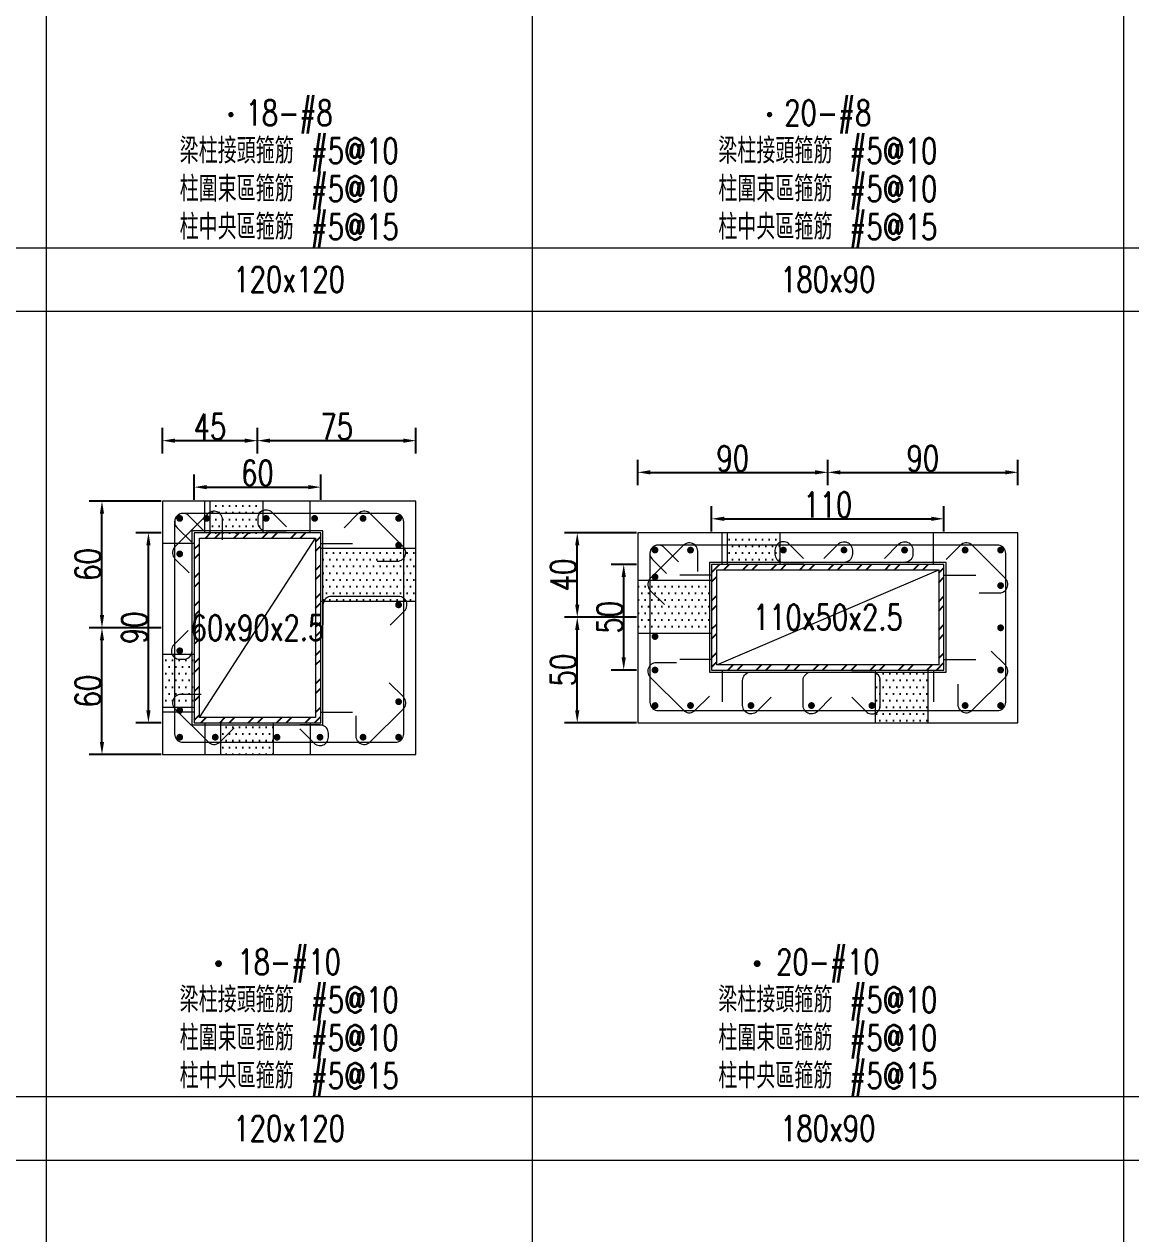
# Model space of a CAD drawing. Header units: millimetres. Extents: x 0 to 3905, y 0 to 8880.
# Drawn here: x 1440 to 1963, y 1573 to 2146 of the extents above; entities that cross this region are included whole.
import ezdxf
from ezdxf.enums import TextEntityAlignment as Align

# ---------------------------------------------------------------- set-up
doc = ezdxf.new("R2010")
doc.units = ezdxf.units.MM
doc.layers.get('DEFPOINTS').update_dxf_attribs({"color": 3})
for name, color, linetype in [('Hatch線', 6, 'Continuous'), ('TC-鋼粱', 132, 'Continuous'), ('主筋斷面', 2, 'Continuous'), ('文字-主筋根數', 7, 'Continuous'), ('文字-剪力筋 中央區', 7, 'Continuous'), ('文字-剪力筋-BC', 7, 'Continuous'), ('文字-剪力筋-圍束區', 7, 'Continuous'), ('文字-斷面尺寸', 7, 'Continuous'), ('文字-輔助字', 7, 'Continuous'), ('柱斷面線', 4, 'Continuous'), ('標註字', 4, 'Continuous'), ('箍筋線', 1, 'Continuous'), ('網格線', 7, 'Continuous'), ('鋼柱', 11, 'Continuous')]:
    doc.layers.add(name, color=color, linetype=linetype)
doc.styles.add('note', font='txt.shx', dxfattribs={"width": 0.75, "height": 12})
doc.styles.add('txt', font='txt.shx', dxfattribs={"height": 0.2, "bigfont": 'chineset.shx'})
doc.dimstyles.new('RCAD_DIM', dxfattribs={"dimtxt": 12, "dimasz": 6, "dimexe": 6, "dimexo": 0.625, "dimtad": 1, "dimdec": 0, "dimdsep": 46, "dimtxsty": 'note', "dimcen": 2.5, "dimclrd": 256, "dimclre": 256, "dimclrt": 256, "dimadec": 0, "dimazin": 0, "dimtfac": 1, "dimtmove": 0, "dimatfit": 3, "dimfxl": 0, "dimtolj": 1, "dimarcsym": 0})

# ---------------------------------------------------------------- blocks, each defined once
blk = doc.blocks.new('*D834')
at = {"layer": 'DEFPOINTS', "color": 0}
for p in [(1580, 1926.62), (1520, 1920), (1580, 1920)]:
    blk.add_point(p, dxfattribs=at)
at = {"layer": '標註字', "lineweight": -2}
for p, q in [((1520, 1920.62), (1520, 1932.62)), ((1580, 1920.62), (1580, 1932.62)), ((1526, 1926.62), (1574, 1926.62))]:
    blk.add_line(p, q, dxfattribs=at)
at = {"layer": '標註字'}
for points in [[(1526, 1927.62), (1526, 1925.62), (1520, 1926.62)], [(1574, 1925.62), (1574, 1927.62), (1580, 1926.62)]]:
    blk.add_solid(points, dxfattribs=at)
at = {"layer": '標註字', "insert": (1550, 1933.25), "char_height": 12, "attachment_point": 5, "style": 'note'}
blk.add_mtext('\\A1;60', dxfattribs=at)
blk = doc.blocks.new('*D835')
at = {"layer": 'DEFPOINTS', "color": 0}
for p in [(1498.38, 1905), (1505, 1905), (1505, 1815)]:
    blk.add_point(p, dxfattribs=at)
at = {"layer": '標註字', "lineweight": -2}
for p, q in [((1504.38, 1905), (1492.38, 1905)), ((1498.38, 1821), (1498.38, 1899)), ((1504.38, 1815), (1492.38, 1815))]:
    blk.add_line(p, q, dxfattribs=at)
at = {"layer": '標註字'}
for points in [[(1499.38, 1899), (1497.38, 1899), (1498.38, 1905)], [(1497.38, 1821), (1499.38, 1821), (1498.38, 1815)]]:
    blk.add_solid(points, dxfattribs=at)
at = {"layer": '標註字', "insert": (1491.75, 1860), "char_height": 12, "attachment_point": 5, "rotation": 90, "style": 'note'}
blk.add_mtext('\\A1;90', dxfattribs=at)
blk = doc.blocks.new('*D836')
at = {"layer": 'DEFPOINTS', "color": 0}
for p in [(1550, 1948.62), (1505, 1942), (1550, 1942)]:
    blk.add_point(p, dxfattribs=at)
at = {"layer": '標註字', "lineweight": -2}
for p, q in [((1505, 1942.62), (1505, 1954.62)), ((1550, 1942.62), (1550, 1954.62)), ((1511, 1948.62), (1544, 1948.62))]:
    blk.add_line(p, q, dxfattribs=at)
at = {"layer": '標註字'}
for points in [[(1511, 1949.62), (1511, 1947.62), (1505, 1948.62)], [(1544, 1947.62), (1544, 1949.62), (1550, 1948.62)]]:
    blk.add_solid(points, dxfattribs=at)
at = {"layer": '標註字', "insert": (1527.5, 1955.25), "char_height": 12, "attachment_point": 5, "style": 'note'}
blk.add_mtext('\\A1;45', dxfattribs=at)
blk = doc.blocks.new('*D837')
at = {"layer": 'DEFPOINTS', "color": 0}
for p in [(1625, 1948.62), (1550, 1942), (1625, 1942)]:
    blk.add_point(p, dxfattribs=at)
at = {"layer": '標註字', "lineweight": -2}
for p, q in [((1550, 1942.62), (1550, 1954.62)), ((1625, 1942.62), (1625, 1954.62)), ((1556, 1948.62), (1619, 1948.62))]:
    blk.add_line(p, q, dxfattribs=at)
at = {"layer": '標註字'}
for points in [[(1556, 1949.62), (1556, 1947.62), (1550, 1948.62)], [(1619, 1947.62), (1619, 1949.62), (1625, 1948.62)]]:
    blk.add_solid(points, dxfattribs=at)
at = {"layer": '標註字', "insert": (1587.5, 1955.25), "char_height": 12, "attachment_point": 5, "style": 'note'}
blk.add_mtext('\\A1;75', dxfattribs=at)
blk = doc.blocks.new('*D838')
at = {"layer": 'DEFPOINTS', "color": 0}
for p in [(1476.38, 1860), (1505, 1860), (1505, 1800)]:
    blk.add_point(p, dxfattribs=at)
at = {"layer": '標註字', "lineweight": -2}
for p, q in [((1504.38, 1860), (1470.38, 1860)), ((1476.38, 1806), (1476.38, 1854)), ((1504.38, 1800), (1470.38, 1800))]:
    blk.add_line(p, q, dxfattribs=at)
at = {"layer": '標註字'}
for points in [[(1477.38, 1854), (1475.38, 1854), (1476.38, 1860)], [(1475.38, 1806), (1477.38, 1806), (1476.38, 1800)]]:
    blk.add_solid(points, dxfattribs=at)
at = {"layer": '標註字', "insert": (1469.75, 1830), "char_height": 12, "attachment_point": 5, "rotation": 90, "style": 'note'}
blk.add_mtext('\\A1;60', dxfattribs=at)
blk = doc.blocks.new('*D839')
at = {"layer": 'DEFPOINTS', "color": 0}
for p in [(1476.38, 1920), (1505, 1920), (1505, 1860)]:
    blk.add_point(p, dxfattribs=at)
at = {"layer": '標註字', "lineweight": -2}
for p, q in [((1504.38, 1920), (1470.38, 1920)), ((1476.38, 1866), (1476.38, 1914)), ((1504.38, 1860), (1470.38, 1860))]:
    blk.add_line(p, q, dxfattribs=at)
at = {"layer": '標註字'}
for points in [[(1477.38, 1914), (1475.38, 1914), (1476.38, 1920)], [(1475.38, 1866), (1477.38, 1866), (1476.38, 1860)]]:
    blk.add_solid(points, dxfattribs=at)
at = {"layer": '標註字', "insert": (1469.75, 1890), "char_height": 12, "attachment_point": 5, "rotation": 90, "style": 'note'}
blk.add_mtext('\\A1;60', dxfattribs=at)
blk = doc.blocks.new('Circle_Filled')
at = {"const_width": 0.5}
blk.add_lwpolyline([(-0.25, 0, 1), (0.25, 0, 1)], format="xyb", close=True, dxfattribs=at)
blk = doc.blocks.new('*D966')
at = {"layer": 'DEFPOINTS', "color": 0}
for p in [(1875, 1911.62), (1765, 1905), (1875, 1905)]:
    blk.add_point(p, dxfattribs=at)
at = {"layer": '標註字', "lineweight": -2}
for p, q in [((1765, 1905.62), (1765, 1917.62)), ((1875, 1905.62), (1875, 1917.62)), ((1771, 1911.62), (1869, 1911.62))]:
    blk.add_line(p, q, dxfattribs=at)
at = {"layer": '標註字'}
for points in [[(1771, 1912.62), (1771, 1910.62), (1765, 1911.62)], [(1869, 1910.62), (1869, 1912.62), (1875, 1911.62)]]:
    blk.add_solid(points, dxfattribs=at)
at = {"layer": '標註字', "insert": (1820, 1918.25), "char_height": 12, "attachment_point": 5, "style": 'note'}
blk.add_mtext('\\A1;110', dxfattribs=at)
blk = doc.blocks.new('*D967')
at = {"layer": 'DEFPOINTS', "color": 0}
for p in [(1723.38, 1890), (1730, 1890), (1730, 1840)]:
    blk.add_point(p, dxfattribs=at)
at = {"layer": '標註字', "lineweight": -2}
for p, q in [((1729.38, 1890), (1717.38, 1890)), ((1723.38, 1846), (1723.38, 1884)), ((1729.38, 1840), (1717.38, 1840))]:
    blk.add_line(p, q, dxfattribs=at)
at = {"layer": '標註字'}
for points in [[(1724.38, 1884), (1722.38, 1884), (1723.38, 1890)], [(1722.38, 1846), (1724.38, 1846), (1723.38, 1840)]]:
    blk.add_solid(points, dxfattribs=at)
at = {"layer": '標註字', "insert": (1716.75, 1865), "char_height": 12, "attachment_point": 5, "rotation": 90, "style": 'note'}
blk.add_mtext('\\A1;50', dxfattribs=at)
blk = doc.blocks.new('*D968')
at = {"layer": 'DEFPOINTS', "color": 0}
for p in [(1820, 1933.62), (1730, 1927), (1820, 1927)]:
    blk.add_point(p, dxfattribs=at)
at = {"layer": '標註字', "lineweight": -2}
for p, q in [((1730, 1927.62), (1730, 1939.62)), ((1820, 1927.62), (1820, 1939.62)), ((1736, 1933.62), (1814, 1933.62))]:
    blk.add_line(p, q, dxfattribs=at)
at = {"layer": '標註字'}
for points in [[(1736, 1934.62), (1736, 1932.62), (1730, 1933.62)], [(1814, 1932.62), (1814, 1934.62), (1820, 1933.62)]]:
    blk.add_solid(points, dxfattribs=at)
at = {"layer": '標註字', "insert": (1775, 1940.25), "char_height": 12, "attachment_point": 5, "style": 'note'}
blk.add_mtext('\\A1;90', dxfattribs=at)
blk = doc.blocks.new('*D969')
at = {"layer": 'DEFPOINTS', "color": 0}
for p in [(1910, 1933.62), (1820, 1927), (1910, 1927)]:
    blk.add_point(p, dxfattribs=at)
at = {"layer": '標註字', "lineweight": -2}
for p, q in [((1820, 1927.62), (1820, 1939.62)), ((1910, 1927.62), (1910, 1939.62)), ((1826, 1933.62), (1904, 1933.62))]:
    blk.add_line(p, q, dxfattribs=at)
at = {"layer": '標註字'}
for points in [[(1826, 1934.62), (1826, 1932.62), (1820, 1933.62)], [(1904, 1932.62), (1904, 1934.62), (1910, 1933.62)]]:
    blk.add_solid(points, dxfattribs=at)
at = {"layer": '標註字', "insert": (1865, 1940.25), "char_height": 12, "attachment_point": 5, "style": 'note'}
blk.add_mtext('\\A1;90', dxfattribs=at)
blk = doc.blocks.new('*D970')
at = {"layer": 'DEFPOINTS', "color": 0}
for p in [(1701.38, 1865), (1730, 1865), (1730, 1815)]:
    blk.add_point(p, dxfattribs=at)
at = {"layer": '標註字', "lineweight": -2}
for p, q in [((1729.38, 1865), (1695.38, 1865)), ((1701.38, 1821), (1701.38, 1859)), ((1729.38, 1815), (1695.38, 1815))]:
    blk.add_line(p, q, dxfattribs=at)
at = {"layer": '標註字'}
for points in [[(1702.38, 1859), (1700.38, 1859), (1701.38, 1865)], [(1700.38, 1821), (1702.38, 1821), (1701.38, 1815)]]:
    blk.add_solid(points, dxfattribs=at)
at = {"layer": '標註字', "insert": (1694.75, 1840), "char_height": 12, "attachment_point": 5, "rotation": 90, "style": 'note'}
blk.add_mtext('\\A1;50', dxfattribs=at)
blk = doc.blocks.new('*D971')
at = {"layer": 'DEFPOINTS', "color": 0}
for p in [(1701.38, 1905), (1730, 1905), (1730, 1865)]:
    blk.add_point(p, dxfattribs=at)
at = {"layer": '標註字', "lineweight": -2}
for p, q in [((1729.38, 1905), (1695.38, 1905)), ((1701.38, 1871), (1701.38, 1899)), ((1729.38, 1865), (1695.38, 1865))]:
    blk.add_line(p, q, dxfattribs=at)
at = {"layer": '標註字'}
for points in [[(1702.38, 1899), (1700.38, 1899), (1701.38, 1905)], [(1700.38, 1871), (1702.38, 1871), (1701.38, 1865)]]:
    blk.add_solid(points, dxfattribs=at)
at = {"layer": '標註字', "insert": (1694.75, 1885), "char_height": 12, "attachment_point": 5, "rotation": 90, "style": 'note'}
blk.add_mtext('\\A1;40', dxfattribs=at)

msp = doc.modelspace()

# ---------------------------------------------------------------- hatches: boundary and pattern name
at = {"layer": 'Hatch線'}
h = msp.add_hatch(dxfattribs=at)
h.set_pattern_fill('ANSI32', color=256, style=0)
h.paths.add_polyline_path([(1520, 1815), (1580, 1815), (1580, 1905), (1520, 1905)], flags=17)
h.paths.add_polyline_path([(1522.5, 1817.5), (1522.5, 1902.5), (1577.5, 1902.5), (1577.5, 1817.5)])
h = msp.add_hatch(dxfattribs=at)
h.set_pattern_fill('ANSI32', color=256, style=0)
h.paths.add_polyline_path([(1765, 1840), (1875, 1840), (1875, 1890), (1765, 1890)], flags=17)
h.paths.add_polyline_path([(1767.5, 1842.5), (1767.5, 1887.5), (1872.5, 1887.5), (1872.5, 1842.5)])
at = {"layer": 'TC-鋼粱'}
h = msp.add_hatch(dxfattribs=at)
h.set_pattern_fill('DOTS', color=256, scale=2, style=0)
h.paths.add_polyline_path([(1552.5, 1920), (1527.5, 1920), (1527.5, 1905), (1552.5, 1905)], flags=17)
h = msp.add_hatch(dxfattribs=at)
h.set_pattern_fill('DOTS', color=256, scale=2, style=0)
h.paths.add_polyline_path([(1797.36, 1905), (1772.36, 1905), (1772.36, 1890), (1797.36, 1890)], flags=17)
h = msp.add_hatch(dxfattribs=at)
h.set_pattern_fill('DOTS', color=256, scale=2, style=0)
h.paths.add_polyline_path([(1625, 1872.49), (1625, 1897.49), (1580, 1897.49), (1580, 1872.49)], flags=17)
h = msp.add_hatch(dxfattribs=at)
h.set_pattern_fill('DOTS', color=256, scale=2, style=0)
h.paths.add_polyline_path([(1730, 1882.5), (1730, 1857.5), (1765, 1857.5), (1765, 1882.5)], flags=17)
h = msp.add_hatch(dxfattribs=at)
h.set_pattern_fill('DOTS', color=256, scale=2, style=0)
h.paths.add_polyline_path([(1505, 1847.5), (1505, 1822.5), (1520, 1822.5), (1520, 1847.5)], flags=17)
h = msp.add_hatch(dxfattribs=at)
h.set_pattern_fill('DOTS', color=256, scale=2, style=0)
h.paths.add_polyline_path([(1842.5, 1815), (1867.5, 1815), (1867.5, 1840), (1842.5, 1840)], flags=17)
h = msp.add_hatch(dxfattribs=at)
h.set_pattern_fill('DOTS', color=256, scale=2, style=0)
h.paths.add_polyline_path([(1532.64, 1800), (1557.64, 1800), (1557.64, 1815), (1532.64, 1815)], flags=17)

# ---------------------------------------------------------------- linework, layer by layer
at = {"layer": 'DEFPOINTS', "lineweight": 5}
for points in [[(1525, 1905), (1525, 1920)], [(1575, 1905), (1575, 1920)], [(1520, 1814), (1581, 1814), (1581, 1906), (1519, 1906), (1519, 1814), (1520, 1814)], [(1522.5, 1817.5), (1577.5, 1902.5)], [(1770, 1890), (1770, 1905)], [(1870, 1890), (1870, 1905)], [(1520, 1900), (1505, 1900)], [(1580, 1900), (1595, 1900)], [(1765, 1839), (1876, 1839), (1876, 1891), (1764, 1891), (1764, 1839), (1765, 1839)], [(1765, 1885), (1750, 1885)], [(1767.5, 1842.5), (1872.5, 1887.5)], [(1875, 1885), (1890, 1885)], [(1765, 1845), (1750, 1845)], [(1875, 1845), (1890, 1845)], [(1770, 1840), (1770, 1825)], [(1870, 1840), (1870, 1825)], [(1520, 1820), (1505, 1820)], [(1580, 1820), (1595, 1820)], [(1525, 1815), (1525, 1800)], [(1575, 1815), (1575, 1800)]]:
    msp.add_lwpolyline(points, dxfattribs=at)
at = {"layer": 'TC-鋼粱', "lineweight": 5}
for points in [[(1527.5, 1920), (1527.5, 1905)], [(1552.5, 1920), (1552.5, 1905)], [(1772.36, 1905), (1772.36, 1890)], [(1797.36, 1905), (1797.36, 1890)], [(1625, 1897.49), (1580, 1897.49)], [(1730, 1882.5), (1765, 1882.5)], [(1625, 1872.49), (1580, 1872.49)], [(1730, 1857.5), (1765, 1857.5)], [(1505, 1847.5), (1520, 1847.5)], [(1842.5, 1815), (1842.5, 1840)], [(1867.5, 1815), (1867.5, 1840)], [(1505, 1822.5), (1520, 1822.5)], [(1532.64, 1800), (1532.64, 1815)], [(1557.64, 1800), (1557.64, 1815)]]:
    msp.add_lwpolyline(points, dxfattribs=at)
at = {"layer": '柱斷面線', "lineweight": 5}
for points in [[(1505, 1800), (1625, 1800), (1625, 1920), (1505, 1920), (1505, 1800)], [(1730, 1815), (1910, 1815), (1910, 1905), (1730, 1905), (1730, 1815)]]:
    msp.add_lwpolyline(points, dxfattribs=at)
at = {"layer": '箍筋線', "lineweight": 5}
for points in [[(1533.43, 1901.71), (1533.43, 1911.25), (1533.37, 1911.92), (1533.2, 1912.56), (1532.93, 1913.17), (1532.56, 1913.73), (1532.1, 1914.22), (1531.57, 1914.62), (1530.97, 1914.92), (1530.34, 1915.13), (1529.67, 1915.22), (1529.01, 1915.2), (1528.35, 1915.07), (1527.73, 1914.83), (1527.15, 1914.49), (1526.64, 1914.06), (1510.94, 1898.36), (1510.49, 1897.83), (1510.15, 1897.23), (1509.91, 1896.58), (1509.79, 1895.89), (1509.79, 1895.2), (1509.91, 1894.52), (1510.15, 1893.87), (1510.49, 1893.27), (1510.94, 1892.74), (1517.68, 1885.99)], [(1524.33, 1906.29), (1517.58, 1913.04), (1517.07, 1913.47), (1516.49, 1913.81), (1515.87, 1914.05), (1515.22, 1914.18), (1514.55, 1914.2), (1513.89, 1914.11), (1513.25, 1913.9), (1512.66, 1913.6), (1512.12, 1913.19), (1511.66, 1912.71), (1511.29, 1912.15), (1511.02, 1911.54), (1510.85, 1910.9), (1510.79, 1910.23), (1510.79, 1809.77), (1510.86, 1809.08), (1511.03, 1808.41), (1511.33, 1807.78), (1511.72, 1807.21), (1512.21, 1806.72), (1512.78, 1806.33), (1513.41, 1806.03), (1514.08, 1805.86), (1514.77, 1805.79), (1615.23, 1805.79), (1615.92, 1805.86), (1616.59, 1806.03), (1617.22, 1806.33), (1617.79, 1806.72), (1618.28, 1807.21), (1618.67, 1807.78), (1618.97, 1808.41), (1619.14, 1809.08), (1619.21, 1809.77), (1619.21, 1910.23), (1619.14, 1910.92), (1618.97, 1911.59), (1618.67, 1912.22), (1618.28, 1912.79), (1617.79, 1913.28), (1617.22, 1913.67), (1616.59, 1913.97), (1615.92, 1914.14), (1615.23, 1914.21), (1514.77, 1914.21), (1514.1, 1914.15), (1513.46, 1913.98), (1512.85, 1913.71), (1512.29, 1913.34), (1511.81, 1912.88), (1511.4, 1912.34), (1511.1, 1911.75), (1510.89, 1911.11), (1510.8, 1910.45), (1510.82, 1909.78), (1510.95, 1909.13), (1511.19, 1908.51), (1511.53, 1907.93), (1511.96, 1907.42), (1518.71, 1900.67)], [(1563.67, 1907.86), (1556.92, 1914.61), (1556.41, 1915.04), (1555.84, 1915.38), (1555.21, 1915.62), (1554.56, 1915.75), (1553.89, 1915.77), (1553.23, 1915.68), (1552.59, 1915.47), (1552, 1915.17), (1551.46, 1914.77), (1551, 1914.28), (1550.63, 1913.72), (1550.36, 1913.11), (1550.19, 1912.47), (1550.14, 1911.8), (1550.14, 1909.96), (1550.2, 1909.27), (1550.37, 1908.6), (1550.67, 1907.97), (1551.06, 1907.4), (1551.55, 1906.91), (1552.12, 1906.51), (1552.75, 1906.22), (1553.42, 1906.04), (1554.11, 1905.98), (1563.65, 1905.98)], [(1606.71, 1891.57), (1616.25, 1891.57), (1616.92, 1891.63), (1617.56, 1891.8), (1618.17, 1892.07), (1618.73, 1892.44), (1619.22, 1892.9), (1619.62, 1893.43), (1619.92, 1894.03), (1620.13, 1894.66), (1620.22, 1895.33), (1620.2, 1895.99), (1620.07, 1896.65), (1619.83, 1897.27), (1619.49, 1897.85), (1619.06, 1898.36), (1603.36, 1914.06), (1602.83, 1914.51), (1602.23, 1914.85), (1601.58, 1915.09), (1600.89, 1915.21), (1600.2, 1915.21), (1599.52, 1915.09), (1598.87, 1914.85), (1598.27, 1914.51), (1597.74, 1914.06), (1590.99, 1907.32)], [(1758.43, 1886.71), (1758.43, 1896.25), (1758.37, 1896.92), (1758.2, 1897.56), (1757.93, 1898.17), (1757.56, 1898.73), (1757.1, 1899.22), (1756.57, 1899.62), (1755.97, 1899.92), (1755.34, 1900.13), (1754.67, 1900.22), (1754.01, 1900.2), (1753.35, 1900.07), (1752.73, 1899.83), (1752.15, 1899.49), (1751.64, 1899.06), (1735.94, 1883.36), (1735.49, 1882.83), (1735.15, 1882.23), (1734.91, 1881.58), (1734.79, 1880.89), (1734.79, 1880.2), (1734.91, 1879.52), (1735.15, 1878.87), (1735.49, 1878.27), (1735.94, 1877.74), (1742.68, 1870.99)], [(1749.33, 1891.29), (1742.58, 1898.04), (1742.07, 1898.47), (1741.49, 1898.81), (1740.87, 1899.05), (1740.22, 1899.18), (1739.55, 1899.2), (1738.89, 1899.11), (1738.25, 1898.9), (1737.66, 1898.6), (1737.12, 1898.19), (1736.66, 1897.71), (1736.29, 1897.15), (1736.02, 1896.54), (1735.85, 1895.9), (1735.79, 1895.23), (1735.79, 1824.77), (1735.86, 1824.08), (1736.03, 1823.41), (1736.33, 1822.78), (1736.72, 1822.21), (1737.21, 1821.72), (1737.78, 1821.33), (1738.41, 1821.03), (1739.08, 1820.86), (1739.77, 1820.79), (1900.23, 1820.79), (1900.92, 1820.86), (1901.59, 1821.03), (1902.22, 1821.33), (1902.79, 1821.72), (1903.28, 1822.21), (1903.67, 1822.78), (1903.97, 1823.41), (1904.14, 1824.08), (1904.21, 1824.77), (1904.21, 1895.23), (1904.14, 1895.92), (1903.97, 1896.59), (1903.67, 1897.22), (1903.28, 1897.79), (1902.79, 1898.28), (1902.22, 1898.67), (1901.59, 1898.97), (1900.92, 1899.14), (1900.23, 1899.21), (1739.77, 1899.21), (1739.1, 1899.15), (1738.46, 1898.98), (1737.85, 1898.71), (1737.29, 1898.34), (1736.81, 1897.88), (1736.4, 1897.34), (1736.1, 1896.75), (1735.89, 1896.11), (1735.8, 1895.45), (1735.82, 1894.78), (1735.95, 1894.13), (1736.19, 1893.51), (1736.53, 1892.93), (1736.96, 1892.42), (1743.71, 1885.67)], [(1808.53, 1892.86), (1801.78, 1899.61), (1801.27, 1900.04), (1800.69, 1900.38), (1800.07, 1900.62), (1799.42, 1900.75), (1798.75, 1900.77), (1798.09, 1900.68), (1797.45, 1900.47), (1796.86, 1900.17), (1796.32, 1899.76), (1795.86, 1899.28), (1795.49, 1898.72), (1795.22, 1898.11), (1795.05, 1897.47), (1794.99, 1896.8), (1794.99, 1894.96), (1795.06, 1894.27), (1795.23, 1893.6), (1795.53, 1892.97), (1795.92, 1892.4), (1796.41, 1891.91), (1796.98, 1891.51), (1797.61, 1891.22), (1798.28, 1891.04), (1798.97, 1890.98), (1808.51, 1890.98)], [(1818.09, 1892.86), (1824.84, 1899.61), (1825.35, 1900.04), (1825.92, 1900.38), (1826.55, 1900.62), (1827.2, 1900.75), (1827.87, 1900.77), (1828.53, 1900.68), (1829.17, 1900.47), (1829.76, 1900.17), (1830.29, 1899.76), (1830.75, 1899.28), (1831.12, 1898.72), (1831.4, 1898.11), (1831.56, 1897.47), (1831.62, 1896.8), (1831.62, 1894.96), (1831.56, 1894.27), (1831.38, 1893.6), (1831.09, 1892.97), (1830.69, 1892.4), (1830.2, 1891.91), (1829.63, 1891.51), (1829.01, 1891.22), (1828.34, 1891.04), (1827.65, 1890.98), (1818.11, 1890.98)], [(1846.77, 1892.86), (1853.51, 1899.61), (1854.02, 1900.04), (1854.6, 1900.38), (1855.22, 1900.62), (1855.88, 1900.75), (1856.55, 1900.77), (1857.21, 1900.68), (1857.84, 1900.47), (1858.44, 1900.17), (1858.97, 1899.76), (1859.43, 1899.28), (1859.8, 1898.72), (1860.07, 1898.11), (1860.24, 1897.47), (1860.3, 1896.8), (1860.3, 1894.96), (1860.24, 1894.27), (1860.06, 1893.6), (1859.77, 1892.97), (1859.37, 1892.4), (1858.88, 1891.91), (1858.31, 1891.51), (1857.68, 1891.22), (1857.01, 1891.04), (1856.32, 1890.98), (1846.78, 1890.98)], [(1891.71, 1876.57), (1901.25, 1876.57), (1901.92, 1876.63), (1902.56, 1876.8), (1903.17, 1877.07), (1903.73, 1877.44), (1904.22, 1877.9), (1904.62, 1878.43), (1904.92, 1879.03), (1905.13, 1879.66), (1905.22, 1880.33), (1905.2, 1880.99), (1905.07, 1881.65), (1904.83, 1882.27), (1904.49, 1882.85), (1904.06, 1883.36), (1888.36, 1899.06), (1887.83, 1899.51), (1887.23, 1899.85), (1886.58, 1900.09), (1885.89, 1900.21), (1885.2, 1900.21), (1884.52, 1900.09), (1883.87, 1899.85), (1883.27, 1899.51), (1882.74, 1899.06), (1875.99, 1892.32)], [(1612.86, 1861.32), (1619.61, 1868.07), (1620.04, 1868.58), (1620.38, 1869.15), (1620.62, 1869.78), (1620.75, 1870.43), (1620.77, 1871.1), (1620.68, 1871.76), (1620.47, 1872.4), (1620.17, 1872.99), (1619.76, 1873.53), (1619.28, 1873.99), (1618.72, 1874.36), (1618.11, 1874.63), (1617.47, 1874.8), (1616.8, 1874.85), (1584.97, 1874.85), (1584.28, 1874.79), (1583.62, 1874.61), (1582.99, 1874.32), (1582.42, 1873.92), (1581.93, 1873.43), (1581.53, 1872.87), (1581.24, 1872.24), (1581.06, 1871.57), (1581, 1870.88), (1581, 1861.34)], [(1517.14, 1858.67), (1510.39, 1851.92), (1509.96, 1851.41), (1509.62, 1850.84), (1509.38, 1850.21), (1509.25, 1849.56), (1509.23, 1848.89), (1509.32, 1848.23), (1509.53, 1847.59), (1509.83, 1847), (1510.23, 1846.46), (1510.72, 1846), (1511.28, 1845.63), (1511.89, 1845.36), (1512.53, 1845.19), (1513.2, 1845.14), (1515.04, 1845.14), (1515.73, 1845.2), (1516.4, 1845.37), (1517.03, 1845.67), (1517.6, 1846.06), (1518.09, 1846.55), (1518.49, 1847.12), (1518.78, 1847.75), (1518.96, 1848.42), (1519.02, 1849.11), (1519.02, 1858.65)], [(1881.57, 1833.29), (1881.57, 1823.75), (1881.63, 1823.08), (1881.8, 1822.44), (1882.07, 1821.83), (1882.44, 1821.27), (1882.9, 1820.78), (1883.43, 1820.38), (1884.03, 1820.08), (1884.66, 1819.87), (1885.33, 1819.78), (1885.99, 1819.8), (1886.65, 1819.93), (1887.27, 1820.17), (1887.85, 1820.51), (1888.36, 1820.94), (1904.06, 1836.64), (1904.51, 1837.17), (1904.85, 1837.77), (1905.09, 1838.42), (1905.21, 1839.11), (1905.21, 1839.8), (1905.09, 1840.48), (1904.85, 1841.13), (1904.51, 1841.73), (1904.06, 1842.26), (1897.32, 1849.01)], [(1748.29, 1843.43), (1738.75, 1843.43), (1738.08, 1843.37), (1737.44, 1843.2), (1736.83, 1842.93), (1736.27, 1842.56), (1735.78, 1842.1), (1735.38, 1841.57), (1735.08, 1840.97), (1734.87, 1840.34), (1734.78, 1839.67), (1734.8, 1839.01), (1734.93, 1838.35), (1735.17, 1837.73), (1735.51, 1837.15), (1735.94, 1836.64), (1751.64, 1820.94), (1752.17, 1820.49), (1752.77, 1820.15), (1753.42, 1819.91), (1754.11, 1819.79), (1754.8, 1819.79), (1755.48, 1819.91), (1756.13, 1820.15), (1756.73, 1820.49), (1757.26, 1820.94), (1764.01, 1827.68)], [(1793.19, 1827.14), (1786.44, 1820.39), (1785.93, 1819.96), (1785.35, 1819.62), (1784.73, 1819.38), (1784.07, 1819.25), (1783.41, 1819.23), (1782.74, 1819.32), (1782.11, 1819.53), (1781.51, 1819.83), (1780.98, 1820.24), (1780.52, 1820.72), (1780.15, 1821.28), (1779.88, 1821.89), (1779.71, 1822.53), (1779.65, 1823.2), (1779.65, 1835.04), (1779.71, 1835.74), (1779.89, 1836.4), (1780.19, 1837.03), (1780.58, 1837.6), (1781.07, 1838.09), (1781.64, 1838.49), (1782.27, 1838.78), (1782.94, 1838.96), (1783.63, 1839.02), (1793.17, 1839.02)], [(1821.82, 1827.14), (1815.07, 1820.39), (1814.56, 1819.96), (1813.98, 1819.62), (1813.36, 1819.38), (1812.7, 1819.25), (1812.04, 1819.23), (1811.37, 1819.32), (1810.74, 1819.53), (1810.14, 1819.83), (1809.61, 1820.24), (1809.15, 1820.72), (1808.78, 1821.28), (1808.51, 1821.89), (1808.34, 1822.53), (1808.28, 1823.2), (1808.28, 1835.04), (1808.34, 1835.74), (1808.52, 1836.4), (1808.82, 1837.03), (1809.21, 1837.6), (1809.7, 1838.09), (1810.27, 1838.49), (1810.9, 1838.78), (1811.57, 1838.96), (1812.26, 1839.02), (1821.8, 1839.02)], [(1831.33, 1827.14), (1838.08, 1820.39), (1838.59, 1819.96), (1839.16, 1819.62), (1839.79, 1819.38), (1840.44, 1819.25), (1841.11, 1819.23), (1841.77, 1819.32), (1842.41, 1819.53), (1843, 1819.83), (1843.54, 1820.24), (1844, 1820.72), (1844.37, 1821.28), (1844.64, 1821.89), (1844.81, 1822.53), (1844.86, 1823.2), (1844.86, 1835.04), (1844.8, 1835.74), (1844.62, 1836.4), (1844.33, 1837.03), (1843.93, 1837.6), (1843.44, 1838.09), (1842.88, 1838.49), (1842.25, 1838.78), (1841.58, 1838.96), (1840.89, 1839.02), (1831.35, 1839.02)], [(1596.57, 1818.29), (1596.57, 1808.75), (1596.63, 1808.08), (1596.8, 1807.44), (1597.07, 1806.83), (1597.44, 1806.27), (1597.9, 1805.78), (1598.43, 1805.38), (1599.03, 1805.08), (1599.66, 1804.87), (1600.33, 1804.78), (1600.99, 1804.8), (1601.65, 1804.93), (1602.27, 1805.17), (1602.85, 1805.51), (1603.36, 1805.94), (1619.06, 1821.64), (1619.51, 1822.17), (1619.85, 1822.77), (1620.09, 1823.42), (1620.21, 1824.11), (1620.21, 1824.8), (1620.09, 1825.48), (1619.85, 1826.13), (1619.51, 1826.73), (1619.06, 1827.26), (1612.32, 1834.01)], [(1523.29, 1828.43), (1513.75, 1828.43), (1513.08, 1828.37), (1512.44, 1828.2), (1511.83, 1827.93), (1511.27, 1827.56), (1510.78, 1827.1), (1510.38, 1826.57), (1510.08, 1825.97), (1509.87, 1825.34), (1509.78, 1824.67), (1509.8, 1824.01), (1509.93, 1823.35), (1510.17, 1822.73), (1510.51, 1822.15), (1510.94, 1821.64), (1526.64, 1805.94), (1527.17, 1805.49), (1527.77, 1805.15), (1528.42, 1804.91), (1529.11, 1804.79), (1529.8, 1804.79), (1530.48, 1804.91), (1531.13, 1805.15), (1531.73, 1805.49), (1532.26, 1805.94), (1539.01, 1812.68)], [(1570.07, 1812.14), (1576.81, 1805.39), (1577.32, 1804.96), (1577.9, 1804.62), (1578.52, 1804.38), (1579.18, 1804.25), (1579.84, 1804.23), (1580.51, 1804.32), (1581.14, 1804.53), (1581.74, 1804.83), (1582.27, 1805.23), (1582.73, 1805.72), (1583.1, 1806.28), (1583.37, 1806.89), (1583.54, 1807.53), (1583.6, 1808.2), (1583.6, 1810.04), (1583.54, 1810.73), (1583.36, 1811.4), (1583.07, 1812.03), (1582.67, 1812.6), (1582.18, 1813.09), (1581.61, 1813.49), (1580.98, 1813.78), (1580.31, 1813.96), (1579.62, 1814.02), (1570.08, 1814.02)]]:
    msp.add_lwpolyline(points, dxfattribs=at)
at = {"layer": '網格線', "lineweight": 5}
for points in [[(1450, 2412), (1450, 2040)], [(1680, 2412), (1680, 2040)], [(1960, 2412), (1960, 2040)], [(1180, 2040), (1450, 2040)], [(1450, 2040), (1680, 2040)], [(1450, 2040), (1450, 2010)], [(1680, 2040), (1960, 2040)], [(1680, 2040), (1680, 2010)], [(1960, 2040), (2220, 2040)], [(1960, 2040), (1960, 2010)], [(1180, 2010), (1450, 2010)], [(1450, 2010), (1680, 2010)], [(1450, 2010), (1450, 1638)], [(1680, 2010), (1960, 2010)], [(1680, 2010), (1680, 1638)], [(1960, 2010), (2220, 2010)], [(1960, 2010), (1960, 1638)], [(1180, 1638), (1450, 1638)], [(1450, 1638), (1680, 1638)], [(1450, 1638), (1450, 1608)], [(1680, 1638), (1960, 1638)], [(1680, 1638), (1680, 1608)], [(1960, 1638), (2220, 1638)], [(1960, 1638), (1960, 1608)], [(1180, 1608), (1450, 1608)], [(1450, 1608), (1680, 1608)], [(1450, 1608), (1450, 1236)], [(1680, 1608), (1960, 1608)], [(1680, 1608), (1680, 1236)], [(1960, 1608), (2220, 1608)], [(1960, 1608), (1960, 1236)]]:
    msp.add_lwpolyline(points, dxfattribs=at)
at = {"layer": '鋼柱', "lineweight": 5}
for points in [[(1520, 1815), (1580, 1815), (1580, 1905), (1520, 1905), (1520, 1815)], [(1522.5, 1817.5), (1522.5, 1902.5), (1577.5, 1902.5), (1577.5, 1817.5), (1522.5, 1817.5)], [(1765, 1840), (1875, 1840), (1875, 1890), (1765, 1890), (1765, 1840)], [(1767.5, 1842.5), (1767.5, 1887.5), (1872.5, 1887.5), (1872.5, 1842.5), (1767.5, 1842.5)]]:
    msp.add_lwpolyline(points, dxfattribs=at)

# ---------------------------------------------------------------- block references
at = {"layer": '主筋斷面', "lineweight": 5}
for p, xscale, yscale in [((1537.42, 2103), 2.539999961853027, 2.539999961853027), ((1792.42, 2103), 2.539999961853027, 2.539999961853027), ((1513.2, 1911.8), 3.220000028610229, 3.220000028610229), ((1525.89, 1911.8), 3.220000028610229, 3.220000028610229), ((1554.11, 1911.8), 3.220000028610229, 3.220000028610229), ((1577.05, 1911.8), 3.220000028610229, 3.220000028610229), ((1600, 1911.8), 3.220000028610229, 3.220000028610229), ((1616.8, 1911.8), 3.220000028610229, 3.220000028610229), ((1513.2, 1895), 3.220000028610229, 3.220000028610229), ((1616.8, 1899.1), 3.220000028610229, 3.220000028610229), ((1738.2, 1896.8), 3.220000028610229, 3.220000028610229), ((1755, 1896.8), 3.220000028610229, 3.220000028610229), ((1798.97, 1896.8), 3.220000028610229, 3.220000028610229), ((1827.65, 1896.8), 3.220000028610229, 3.220000028610229), ((1856.32, 1896.8), 3.220000028610229, 3.220000028610229), ((1885, 1896.8), 3.220000028610229, 3.220000028610229), ((1901.8, 1896.8), 3.220000028610229, 3.220000028610229), ((1738.2, 1884.11), 3.220000028610229, 3.220000028610229), ((1901.8, 1880), 3.220000028610229, 3.220000028610229), ((1616.8, 1870.88), 3.220000028610229, 3.220000028610229), ((1901.8, 1860), 3.220000028610229, 3.220000028610229), ((1738.2, 1855.89), 3.220000028610229, 3.220000028610229), ((1513.2, 1849.11), 3.220000028610229, 3.220000028610229), ((1738.2, 1840), 3.220000028610229, 3.220000028610229), ((1901.8, 1840), 3.220000028610229, 3.220000028610229), ((1513.2, 1820.89), 3.220000028610229, 3.220000028610229), ((1616.8, 1825), 3.220000028610229, 3.220000028610229), ((1738.2, 1823.2), 3.220000028610229, 3.220000028610229), ((1755, 1823.2), 3.220000028610229, 3.220000028610229), ((1783.63, 1823.2), 3.220000028610229, 3.220000028610229), ((1812.26, 1823.2), 3.220000028610229, 3.220000028610229), ((1840.89, 1823.2), 3.220000028610229, 3.220000028610229), ((1885, 1823.2), 3.220000028610229, 3.220000028610229), ((1901.8, 1823.2), 3.220000028610229, 3.220000028610229), ((1513.2, 1808.2), 3.220000028610229, 3.220000028610229), ((1530, 1808.2), 3.220000028610229, 3.220000028610229), ((1559.25, 1808.2), 3.220000028610229, 3.220000028610229), ((1579.62, 1808.2), 3.220000028610229, 3.220000028610229), ((1600, 1808.2), 3.220000028610229, 3.220000028610229), ((1616.8, 1808.2), 3.220000028610229, 3.220000028610229), ((1531.56, 1701), 3.220000028610229, 3.220000028610229), ((1786.56, 1701), 3.220000028610229, 3.220000028610229)]:
    msp.add_blockref('Circle_Filled', p, dxfattribs=dict(at, xscale=xscale, yscale=yscale))

# ---------------------------------------------------------------- texts
at = {"layer": '文字-主筋根數', "style": 'txt', "width": 0.75}
for s, p in [('18-#8', (1565, 2103)), ('20-#8', (1820, 2103)), ('18-#10', (1565, 1701)), ('20-#10', (1820, 1701))]:
    msp.add_text(s, height=12, dxfattribs=at).set_placement(p, align=Align.MIDDLE)
at = {"layer": '文字-剪力筋 中央區', "style": 'txt', "width": 0.75}
for p in [(1565, 2049), (1820, 2049), (1565, 1647), (1820, 1647)]:
    msp.add_text('柱中央區箍筋 #5@15', height=12, dxfattribs=at).set_placement(p, align=Align.MIDDLE)
at = {"layer": '文字-剪力筋-BC', "style": 'txt', "width": 0.75}
for p in [(1565, 2085), (1820, 2085), (1565, 1683), (1820, 1683)]:
    msp.add_text('梁柱接頭箍筋 #5@10', height=12, dxfattribs=at).set_placement(p, align=Align.MIDDLE)
at = {"layer": '文字-剪力筋-圍束區', "style": 'txt', "width": 0.75}
for p in [(1565, 2067), (1820, 2067), (1565, 1665), (1820, 1665)]:
    msp.add_text('柱圍束區箍筋 #5@10', height=12, dxfattribs=at).set_placement(p, align=Align.MIDDLE)
at = {"layer": '文字-斷面尺寸', "style": 'txt', "width": 0.75}
for s, p in [('120x120', (1565, 2025)), ('180x90', (1820, 2025)), ('120x120', (1565, 1623)), ('180x90', (1820, 1623))]:
    msp.add_text(s, height=12, dxfattribs=at).set_placement(p, align=Align.MIDDLE)
at = {"layer": '文字-輔助字', "style": 'txt', "width": 0.75}
for s, p in [('110x50x2.5', (1820, 1865)), ('60x90x2.5', (1550, 1860))]:
    msp.add_text(s, height=12, dxfattribs=at).set_placement(p, align=Align.MIDDLE)

# ---------------------------------------------------------------- dimensions: what is measured, and where the dimension line sits
at = {"layer": '標註字'}
for base, p1, p2, picture, middle in [((1550, 1948.62), (1505, 1942), (1550, 1942), '*D836', (1527.5, 1955.25)), ((1625, 1948.62), (1550, 1942), (1625, 1942), '*D837', (1587.5, 1955.25)), ((1820, 1933.62), (1730, 1927), (1820, 1927), '*D968', (1775, 1940.25)), ((1910, 1933.62), (1820, 1927), (1910, 1927), '*D969', (1865, 1940.25)), ((1580, 1926.62), (1520, 1920), (1580, 1920), '*D834', (1550, 1933.25)), ((1875, 1911.62), (1765, 1905), (1875, 1905), '*D966', (1820, 1918.25))]:
    dim = msp.add_linear_dim(base=base, p1=p1, p2=p2, dimstyle='RCAD_DIM', dxfattribs=at)
    dim.commit()
    dim.dimension.update_dxf_attribs({"geometry": picture, "text_midpoint": middle})
for base, p1, p2, picture, middle in [((1476.38, 1920), (1505, 1860), (1505, 1920), '*D839', (1469.75, 1890)), ((1498.38, 1905), (1505, 1815), (1505, 1905), '*D835', (1491.75, 1860)), ((1701.38, 1905), (1730, 1865), (1730, 1905), '*D971', (1694.75, 1885)), ((1723.38, 1890), (1730, 1840), (1730, 1890), '*D967', (1716.75, 1865)), ((1701.38, 1865), (1730, 1815), (1730, 1865), '*D970', (1694.75, 1840)), ((1476.38, 1860), (1505, 1800), (1505, 1860), '*D838', (1469.75, 1830))]:
    dim = msp.add_linear_dim(base=base, p1=p1, p2=p2, angle=90, dimstyle='RCAD_DIM', dxfattribs=at)
    dim.commit()
    dim.dimension.update_dxf_attribs({"geometry": picture, "text_midpoint": middle})

doc.saveas('drawing.dxf')
